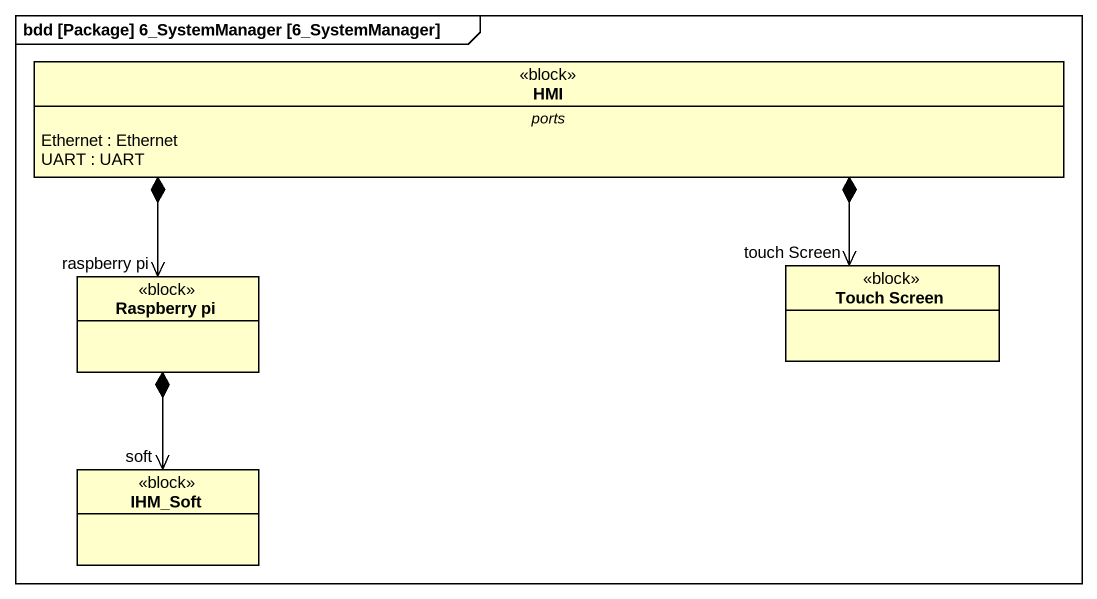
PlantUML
@startuml
mainframe bdd [Package] 6_SystemManager [6_SystemManager]
hide circle
hide empty members
class HMI <<block>> {
  -- ports --
  Ethernet : Ethernet
  UART : UART
}
class "Raspberry pi" as Raspberry_pi <<block>>
class "Touch Screen" as Touch_Screen <<block>>
class IHM_Soft <<block>>
HMI *-left-> "raspberry pi" Raspberry_pi
HMI *-right-> "touch Screen" Touch_Screen
Raspberry_pi *--> "soft" IHM_Soft
@enduml
